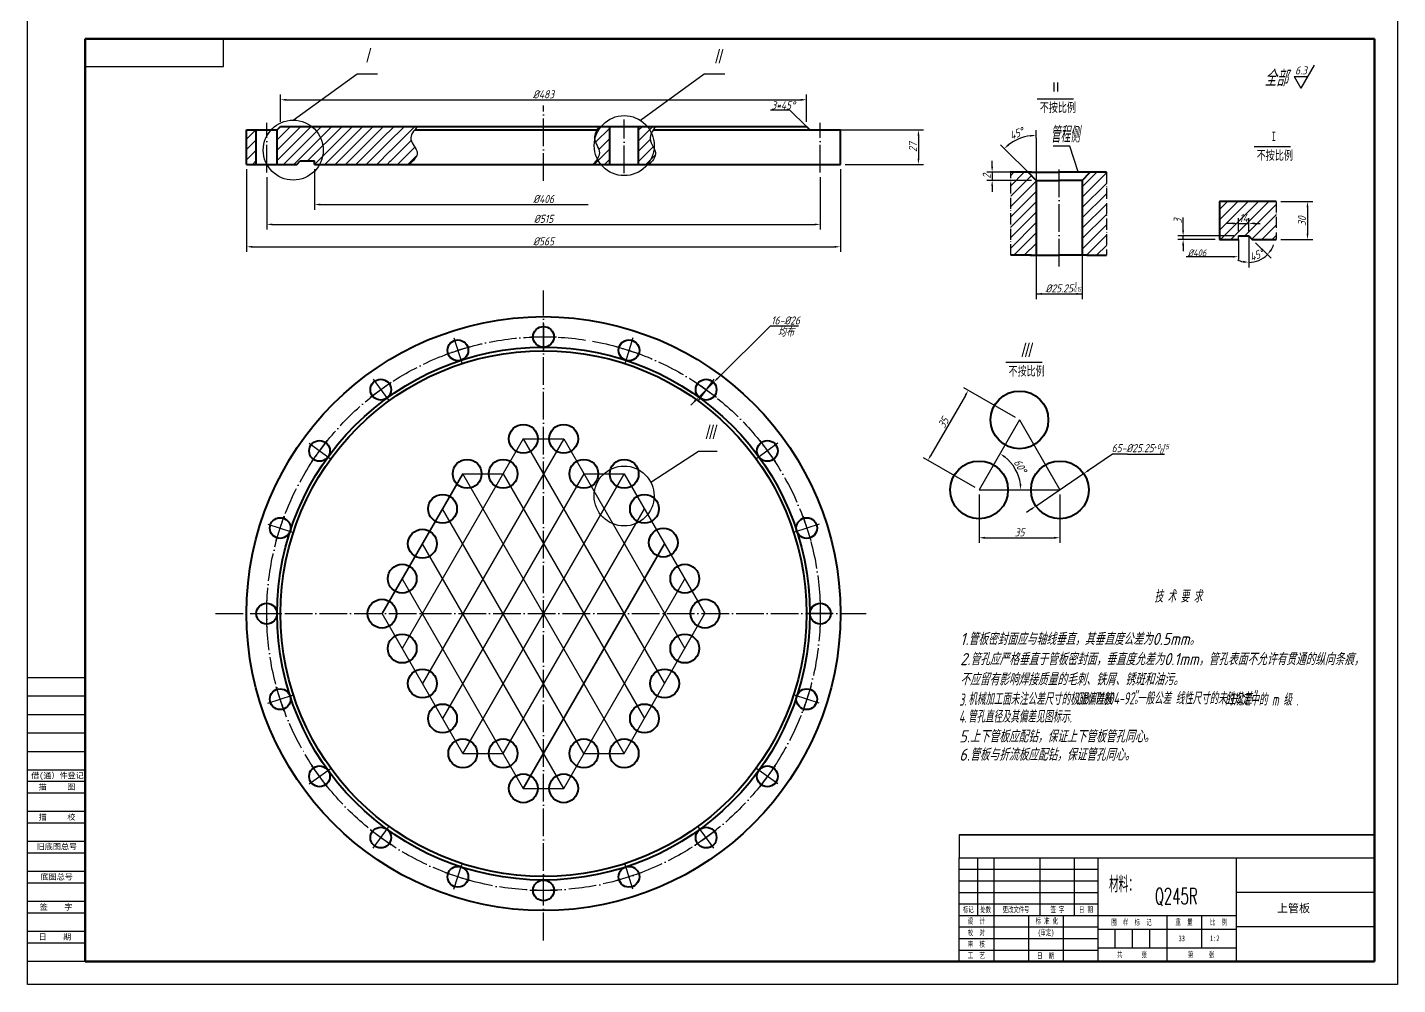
# Model space of a CAD drawing. Header units: millimetres. Extents: x 125 to 1313, y -743 to 937.
# Drawn here: x 125 to 1313, y -743 to 87 of the extents above; entities that cross this region are included whole.
import ezdxf
from ezdxf.enums import TextEntityAlignment as Align

# ---------------------------------------------------------------- set-up
doc = ezdxf.new("R2010")
doc.units = ezdxf.units.MM
for name, pattern in [('ACAD_ISO04W100', [30, 24, -3, 0, -3]), ('ACAD_ISO05W100', [33, 24, -3, 0, -3, 0, -3]), ('SDHS', [21, 15, -2, 0, -2, 0, -2])]:
    doc.linetypes.add(name, pattern=pattern)
for name, color, linetype in [('1', 1, 'Continuous'), ('2', 7, 'SDHS'), ('4', 1, 'Continuous'), ('双点划线', 5, 'ACAD_ISO05W100'), ('文字', 7, 'Continuous'), ('标注', 254, 'Continuous'), ('点划线', 1, 'ACAD_ISO04W100'), ('细实线', 253, 'Continuous')]:
    doc.layers.add(name, color=color, linetype=linetype)
doc.layers.add('粗实线', color=4, linetype='Continuous', lineweight=40)
doc.styles.add('GB', font='gbeitc.shx', dxfattribs={"bigfont": 'gbcbig.shx'})
doc.styles.add('HZ', font='txt', dxfattribs={"bigfont": 'hztxt'})
doc.styles.get("Standard").update_dxf_attribs({"font": 'SIMFANG.TTF'})
doc.styles.add('标准', font='SIMFANG.TTF', dxfattribs={"width": 0.667})
doc.dimstyles.new('GB$0', dxfattribs={"dimscale": 2, "dimtxt": 3.5, "dimasz": 2.5, "dimexe": 2.25, "dimexo": 2, "dimtad": 1, "dimdec": 0, "dimtxsty": 'GB', "dimcen": 2.5, "dimadec": 0, "dimazin": 0, "dimtfac": 1, "dimtdec": 0, "dimtmove": 0, "dimatfit": 3, "dimfxl": 0, "dimarcsym": 0})
doc.dimstyles.new('GB$2', dxfattribs={"dimscale": 2, "dimtxt": 3.5, "dimasz": 2.5, "dimexe": 2.25, "dimexo": 2, "dimtad": 1, "dimdec": 0, "dimtxsty": 'GB', "dimcen": 2.5, "dimadec": 0, "dimazin": 0, "dimtfac": 1, "dimtdec": 0, "dimtmove": 0, "dimatfit": 3, "dimfxl": 0, "dimarcsym": 0})
doc.dimstyles.new('GB$3', dxfattribs={"dimscale": 2, "dimtxt": 3.5, "dimasz": 2.5, "dimexe": 2.25, "dimexo": 2, "dimtad": 1, "dimtoh": 1, "dimdec": 0, "dimtxsty": 'GB', "dimcen": 2.5, "dimadec": 0, "dimazin": 0, "dimtfac": 1, "dimtdec": 0, "dimtmove": 0, "dimatfit": 3, "dimfxl": 0, "dimarcsym": 0})

# ---------------------------------------------------------------- blocks, each defined once
blk = doc.blocks.new('*D27')
at = {"layer": '标注', "color": 0, "lineweight": -2}
blk.add_arc((950.4, -314.4), 36.2, 7.928, 52.072, dxfattribs=at)
at = {"layer": '标注', "color": 0}
for points in [[(972.1, -286.5), (973.1, -285.1), (968.5, -283)], [(987, -309.3), (985.4, -309.4), (986.5, -314.4)]]:
    blk.add_solid(points, dxfattribs=at)
at = {"layer": '标注', "color": 0, "insert": (986, -293.8), "char_height": 7, "attachment_point": 5, "rotation": 300, "style": 'GB'}
blk.add_mtext('60°', dxfattribs=at)
blk = doc.blocks.new('*D28')
at = {"layer": '标注', "color": 0, "lineweight": -2}
for p, q in [((950.4, -318.4), (950.4, -360.4)), ((1020.4, -318.4), (1020.4, -360.4)), ((955.4, -355.9), (1015.4, -355.9))]:
    blk.add_line(p, q, dxfattribs=at)
at = {"layer": '标注', "color": 0}
for points in [[(955.4, -355.1), (955.4, -356.8), (950.4, -355.9)], [(1015.4, -355.1), (1015.4, -356.8), (1020.4, -355.9)]]:
    blk.add_solid(points, dxfattribs=at)
at = {"layer": '标注', "color": 0, "insert": (985.4, -351.2), "char_height": 7, "attachment_point": 5, "style": 'GB'}
blk.add_mtext('35', dxfattribs=at)
blk = doc.blocks.new('*D21')
at = {"layer": '标注', "color": 0, "lineweight": -2}
for p, q in [((938.5, -232.5), (908.5, -284.4)), ((981.9, -251.7), (937.1, -225.9)), ((946.9, -312.4), (902.1, -286.5))]:
    blk.add_line(p, q, dxfattribs=at)
at = {"layer": '标注', "color": 0}
for points in [[(937.8, -232), (939.2, -232.9), (941, -228.1)], [(907.8, -284), (909.2, -284.8), (906, -288.8)]]:
    blk.add_solid(points, dxfattribs=at)
at = {"layer": '标注', "color": 0, "insert": (919.4, -256.1), "char_height": 7, "attachment_point": 5, "rotation": 60, "style": 'GB'}
blk.add_mtext('35', dxfattribs=at)
blk = doc.blocks.new('*D29')
at = {"layer": '标注', "color": 0, "lineweight": -2}
for p, q in [((315.2, -36.2), (315.2, -108.1)), ((830.2, -36.2), (830.2, -108.1)), ((320.2, -103.6), (825.2, -103.6))]:
    blk.add_line(p, q, dxfattribs=at)
at = {"layer": '标注', "color": 0}
for points in [[(320.2, -102.8), (320.2, -104.4), (315.2, -103.6)], [(825.2, -102.8), (825.2, -104.4), (830.2, -103.6)]]:
    blk.add_solid(points, dxfattribs=at)
at = {"layer": '标注', "color": 0, "insert": (572.7, -98.9), "char_height": 7, "attachment_point": 5, "style": 'GB'}
blk.add_mtext('%%C565', dxfattribs=at)
blk = doc.blocks.new('*D30')
at = {"layer": '标注', "color": 0, "lineweight": -2}
for p, q in [((332.7, -43.2), (332.7, -88.7)), ((812.7, -43.2), (812.7, -88.7)), ((337.7, -84.2), (807.7, -84.2))]:
    blk.add_line(p, q, dxfattribs=at)
at = {"layer": '标注', "color": 0}
for points in [[(337.7, -83.4), (337.7, -85), (332.7, -84.2)], [(807.7, -83.4), (807.7, -85), (812.7, -84.2)]]:
    blk.add_solid(points, dxfattribs=at)
at = {"layer": '标注', "color": 0, "insert": (572.7, -79.4), "char_height": 7, "attachment_point": 5, "style": 'GB'}
blk.add_mtext('%%C515', dxfattribs=at)
blk = doc.blocks.new('*D32')
at = {"layer": '标注', "color": 0, "lineweight": -2}
for p, q in [((862.6, -2.2), (902.3, -2.2)), ((897.8, -7.2), (897.8, -27.2)), ((834.2, -32.2), (902.3, -32.2))]:
    blk.add_line(p, q, dxfattribs=at)
at = {"layer": '标注', "color": 0}
for points in [[(897, -7.2), (898.6, -7.2), (897.8, -2.2)], [(897, -27.2), (898.6, -27.2), (897.8, -32.2)]]:
    blk.add_solid(points, dxfattribs=at)
at = {"layer": '标注', "color": 0, "insert": (893, -17.2), "char_height": 7, "attachment_point": 5, "rotation": 90, "style": 'GB'}
blk.add_mtext('27', dxfattribs=at)
blk = doc.blocks.new('*D23')
at = {"layer": '标注', "color": 0, "lineweight": -2}
for p, q in [((1127.3, -89.2), (1127.3, -78.1)), ((1171.2, -94.2), (1122.8, -94.2)), ((1127.3, -97.3), (1127.3, -94.2)), ((1155, -97.3), (1122.8, -97.3)), ((1127.3, -102.3), (1127.3, -107.3))]:
    blk.add_line(p, q, dxfattribs=at)
at = {"layer": '标注', "color": 0}
for points in [[(1126.4, -89.2), (1128.1, -89.2), (1127.3, -94.2)], [(1126.4, -102.3), (1128.1, -102.3), (1127.3, -97.3)]]:
    blk.add_solid(points, dxfattribs=at)
at = {"layer": '标注', "color": 0, "insert": (1122.5, -81.2), "char_height": 7, "attachment_point": 5, "rotation": 90, "style": 'GB'}
blk.add_mtext('3', dxfattribs=at)
blk = doc.blocks.new('*D24')
at = {"layer": '标注', "color": 0, "lineweight": -2}
for p, q in [((1184.2, -105.6), (1184.2, -121.6)), ((1190, -100.1), (1203.5, -113.6))]:
    blk.add_line(p, q, dxfattribs=at)
for start, end in [(327.5549, 340.1097), (244.8903, 257.4451), (270, 315)]:
    blk.add_arc((1184.2, -94.2), 22.9, start, end, dxfattribs=at)
at = {"layer": '标注', "color": 0}
for points in [[(1204.1, -107), (1202.8, -106), (1200.3, -110.4)], [(1179.3, -115.7), (1179.1, -117.4), (1184.2, -117.1)]]:
    blk.add_solid(points, dxfattribs=at)
at = {"layer": '标注', "color": 0, "insert": (1191, -110.8), "char_height": 7, "attachment_point": 5, "rotation": 22.5, "style": 'GB'}
blk.add_mtext('45°', dxfattribs=at)
blk = doc.blocks.new('*D33')
at = {"layer": '标注', "color": 0, "lineweight": -2}
for p, q in [((1175.2, -90.2), (1175.2, -78.8)), ((1184.2, -90.2), (1184.2, -78.8)), ((1170.2, -83.3), (1165.2, -83.3)), ((1175.2, -83.3), (1184.2, -83.3)), ((1189.2, -83.3), (1194.2, -83.3))]:
    blk.add_line(p, q, dxfattribs=at)
at = {"layer": '标注', "color": 0}
for points in [[(1170.2, -82.5), (1170.2, -84.2), (1175.2, -83.3)], [(1189.2, -82.5), (1189.2, -84.2), (1184.2, -83.3)]]:
    blk.add_solid(points, dxfattribs=at)
at = {"layer": '标注', "color": 0, "insert": (1179.7, -78.6), "char_height": 7, "attachment_point": 5, "style": 'GB'}
blk.add_mtext('14', dxfattribs=at)
blk = doc.blocks.new('*D34')
at = {"layer": '标注', "color": 0, "lineweight": -2}
for p, q in [((1212, -64.3), (1239.6, -64.3)), ((1235.1, -69.3), (1235.1, -92.3)), ((1212, -97.3), (1239.6, -97.3))]:
    blk.add_line(p, q, dxfattribs=at)
at = {"layer": '标注', "color": 0}
for points in [[(1234.3, -69.3), (1235.9, -69.3), (1235.1, -64.3)], [(1234.3, -92.3), (1235.9, -92.3), (1235.1, -97.3)]]:
    blk.add_solid(points, dxfattribs=at)
at = {"layer": '标注', "color": 0, "insert": (1230.3, -81.4), "char_height": 7, "attachment_point": 5, "rotation": 90, "style": 'GB'}
blk.add_mtext('30', dxfattribs=at)
blk = doc.blocks.new('*D35')
at = {"layer": '标注', "color": 0, "lineweight": -2}
for p, q in [((769.3, -172.3), (723.7, -217.7)), ((793.7, -172.3), (769.3, -172.3)), ((707.4, -233.9), (720.1, -221.2)), ((703.8, -237.4), (700.3, -240.9))]:
    blk.add_line(p, q, dxfattribs=at)
at = {"layer": '标注', "color": 0}
for points in [[(723.1, -217.1), (724.3, -218.2), (720.1, -221.2)], [(703.2, -236.8), (704.4, -238), (707.4, -233.9)]]:
    blk.add_solid(points, dxfattribs=at)
at = {"layer": '标注', "color": 0, "insert": (782.5, -167.5), "char_height": 7, "attachment_point": 5, "style": 'GB'}
blk.add_mtext('16-%%C26', dxfattribs=at)
blk = doc.blocks.new('*D25')
at = {"layer": '标注', "color": 0, "lineweight": -2}
for p, q in [((999.8, -9.4), (999.8, -2.5)), ((973.9, -20.2), (969, -15.3))]:
    blk.add_line(p, q, dxfattribs=at)
blk.add_arc((999.8, -46), 39, 97.3467, 127.7586, dxfattribs=at)
at = {"layer": '标注', "color": 0}
for points in [[(994.8, -6.5), (994.9, -8.1), (999.8, -7)], [(976.5, -15.8), (975.4, -14.5), (972.2, -18.4)]]:
    blk.add_solid(points, dxfattribs=at)
at = {"layer": '标注', "color": 0, "insert": (982.9, -5.4), "char_height": 7, "attachment_point": 5, "rotation": 22.5527, "style": 'GB'}
blk.add_mtext('45°', dxfattribs=at)
blk = doc.blocks.new('*D36')
at = {"layer": '标注', "color": 0, "lineweight": -2}
for p, q in [((961.7, -34), (961.7, -29)), ((988.8, -39), (957.2, -39)), ((995.8, -46), (957.2, -46)), ((961.7, -39), (961.7, -46)), ((961.7, -51), (961.7, -56))]:
    blk.add_line(p, q, dxfattribs=at)
at = {"layer": '标注', "color": 0}
for points in [[(960.9, -34), (962.5, -34), (961.7, -39)], [(960.9, -51), (962.5, -51), (961.7, -46)]]:
    blk.add_solid(points, dxfattribs=at)
at = {"layer": '标注', "color": 0, "insert": (957, -42.5), "char_height": 7, "attachment_point": 5, "rotation": 90, "style": 'GB'}
blk.add_mtext('2', dxfattribs=at)
blk = doc.blocks.new('*D26')
at = {"layer": '标注', "color": 0, "lineweight": -2}
for p, q in [((999.8, -111), (999.8, -149)), ((1039.8, -111), (1039.8, -149)), ((1004.8, -144.5), (1034.8, -144.5))]:
    blk.add_line(p, q, dxfattribs=at)
at = {"layer": '标注', "color": 0}
for points in [[(1004.8, -143.6), (1004.8, -145.3), (999.8, -144.5)], [(1034.8, -143.6), (1034.8, -145.3), (1039.8, -144.5)]]:
    blk.add_solid(points, dxfattribs=at)
at = {"layer": '标注', "color": 0, "insert": (1019.8, -139.7), "char_height": 7, "attachment_point": 5, "style": 'GB'}
blk.add_mtext('%%C25.25', dxfattribs=at)
blk = doc.blocks.new('*D40')
at = {"layer": '标注', "color": 0, "lineweight": -2}
for p, q in [((344.7, 4.8), (344.7, 28.4)), ((349.7, 23.9), (795.7, 23.9)), ((800.7, 4.8), (800.7, 28.4))]:
    blk.add_line(p, q, dxfattribs=at)
at = {"layer": '标注', "color": 0}
for points in [[(349.7, 24.7), (349.7, 23), (344.7, 23.9)], [(795.7, 24.7), (795.7, 23), (800.7, 23.9)]]:
    blk.add_solid(points, dxfattribs=at)
at = {"layer": '标注', "color": 0, "insert": (572.7, 28.6), "char_height": 7, "attachment_point": 5, "style": 'GB'}
blk.add_mtext('%%C483', dxfattribs=at)

msp = doc.modelspace()

# ---------------------------------------------------------------- hatches: boundary and pattern name
at = {"layer": '细实线'}
h = msp.add_hatch(dxfattribs=at)
h.set_pattern_fill('ANSI31', color=256, scale=2, style=0)
h.set_pattern_definition([(45, (-491.772, 80.7043), (-4.490128, 4.490128), [])])
h.paths.add_polyline_path([(323.7, -2.2), (315.2, -2.2), (315.2, -32.2), (323.7, -32.2)])
edge = h.paths.add_edge_path()
edge.add_line((427.7, -12.2), (432.7, -9.4))
edge.add_line((432.7, -9.4), (437.7, -12.2))
edge.add_line((437.7, -12.2), (437.7, -17.2))
edge.add_line((437.7, -17.2), (439.7, -17.2))
edge.add_line((439.7, -17.2), (439.7, -32.2))
edge.add_line((439.7, -32.2), (456.4, -32.2))
edge.add_spline(control_points=[(456.4, -32.2), (460, -28.9), (467.2, -22), (455, -11.5), (458.8, -5), (461.1, -2.2)], knot_values=[3.404135, 3.404135, 3.404135, 3.404135, 15.797955, 28.279229, 37.73536, 37.73536, 37.73536, 37.73536], degree=3, periodic=0)
edge.add_line((461.1, -2.2), (341.7, -2.2))
edge.add_line((341.7, -2.2), (341.7, -32.2))
edge.add_line((341.7, -32.2), (358.7, -32.2))
edge.add_line((358.7, -32.2), (361.7, -29.2))
edge.add_line((361.7, -29.2), (374.2, -29.2))
edge.add_line((374.2, -29.2), (374.2, -32.2))
edge.add_line((374.2, -32.2), (425.7, -32.2))
edge.add_line((425.7, -32.2), (425.7, -17.2))
edge.add_line((425.7, -17.2), (427.7, -17.2))
edge.add_line((427.7, -17.2), (427.7, -12.2))
edge = h.paths.add_edge_path()
edge.add_line((463.6, 0.8), (344.7, 0.8))
edge.add_line((344.7, 0.8), (341.7, -2.2))
edge.add_line((341.7, -2.2), (461.1, -2.2))
edge.add_spline(control_points=[(461.1, -2.2), (461.9, -1.2), (462.7, -0.2), (463.6, 0.8)], knot_values=[0, 0, 0, 0, 3.404135, 3.404135, 3.404135, 3.404135], degree=3, periodic=0)
edge = h.paths.add_edge_path()
edge.add_line((630.2, 0.8), (620.8, 0.8))
edge.add_spline(control_points=[(620.8, 0.8), (620.2, -0.2), (619.6, -1.2), (619, -2.2)], knot_values=[0, 0, 0, 0, 3.236907, 3.236907, 3.236907, 3.236907], degree=3, periodic=0)
edge.add_spline(control_points=[(619, -2.2), (617.7, -4.7), (615, -11.2), (624.5, -21.9), (618.4, -29), (615.6, -32.2)], knot_values=[3.236907, 3.236907, 3.236907, 3.236907, 11.019353, 24.371297, 35.888554, 35.888554, 35.888554, 35.888554], degree=3, periodic=0)
edge.add_line((615.6, -32.2), (630.2, -32.2))
edge.add_line((630.2, -32.2), (630.2, 0.8))
edge = h.paths.add_edge_path()
edge.add_spline(control_points=[(664.2, -32.2), (666.9, -29.3), (673.2, -22.6), (662.9, -11.7), (666.1, -4.9), (667.8, -2.2)], knot_values=[3.293031, 3.293031, 3.293031, 3.293031, 13.833675, 27.720289, 36.298924, 36.298924, 36.298924, 36.298924], degree=3, periodic=0)
edge.add_spline(control_points=[(667.8, -2.2), (668.4, -1.2), (669.1, -0.2), (669.8, 0.8)], knot_values=[0, 0, 0, 0, 3.293031, 3.293031, 3.293031, 3.293031], degree=3, periodic=0)
edge.add_line((669.8, 0.8), (655.2, 0.8))
edge.add_line((655.2, 0.8), (655.2, -32.2))
edge.add_line((655.2, -32.2), (664.2, -32.2))
h = msp.add_hatch(dxfattribs=at)
h.set_pattern_fill('ANSI31', color=256, scale=2, style=0)
h.set_pattern_definition([(45, (0, -840), (-4.490128, 4.490128), [])])
h.paths.add_polyline_path([(1060.8, -39), (1046.8, -39), (1039.8, -46), (1039.8, -98.6), (1052.2, -111), (1060.8, -111)])
h.paths.add_polyline_path([(999.8, -46), (992.8, -39), (977.8, -39), (977.8, -110.9), (977.9, -111), (995.8, -111), (996.3, -110.5), (999.8, -107)])
h.paths.add_polyline_path([(1039.8, -98.6), (1039.8, -107), (1043.8, -111), (1052.2, -111)], flags=17)
h = msp.add_hatch(dxfattribs=at)
h.set_pattern_fill('ANSI31', color=256, scale=2, style=0)
h.set_pattern_definition([(45, (-483.0704, 65.057), (-4.490128, 4.490128), [])])
h.paths.add_polyline_path([(1175.4, -73.3), (1183.9, -73.3), (1183.9, -83.8), (1175.4, -83.8)], flags=24)
h.paths.add_polyline_path([(1208, -97.3), (1208, -64.3), (1158.7, -64.3), (1158.7, -97.2), (1175.2, -97.2), (1175.2, -94.2), (1184.2, -94.2), (1187.2, -97.2)])

# ---------------------------------------------------------------- linework, layer by layer
at = {"lineweight": -3}
for p, q in [((125.2, -743.4), (125.2, 96.6)), ((1313.2, 96.6), (1313.2, -743.4)), ((295.2, 52.6), (295.2, 76.6)), ((175.2, 52.6), (295.2, 52.6)), ((175.2, -477.4), (125.2, -477.4)), ((175.2, -493.4), (125.2, -493.4)), ((175.2, -509.4), (125.2, -509.4)), ((175.2, -525.4), (125.2, -525.4)), ((175.2, -541.4), (125.2, -541.4)), ((175.2, -557.4), (125.2, -557.4)), ((1293.2, -571.4), (1293.2, -557.4)), ((175.2, -567.4), (125.2, -567.4)), ((175.2, -577.4), (125.2, -577.4)), ((1293.2, -585.4), (1293.2, -571.4)), ((175.2, -593.4), (125.2, -593.4)), ((1293.2, -585.4), (1293.2, -613.4)), ((1293.2, -613.4), (1293.2, -585.4)), ((1293.2, -585.4), (1293.2, -613.4)), ((175.2, -603.4), (125.2, -603.4)), ((933.2, -613.4), (949.2, -613.4)), ((1293.2, -613.4), (933.2, -613.4)), ((933.2, -613.4), (933.2, -633.4)), ((949.2, -613.4), (1029.2, -613.4)), ((1029.2, -613.4), (1117.2, -613.4)), ((1117.2, -613.4), (1133.2, -613.4)), ((1133.2, -613.4), (1209.2, -613.4)), ((1209.2, -613.4), (1253.2, -613.4)), ((1253.2, -613.4), (1293.2, -613.4)), ((1293.2, -633.4), (1293.2, -613.4)), ((175.2, -619.4), (125.2, -619.4)), ((175.2, -629.4), (125.2, -629.4)), ((933.2, -723.4), (933.2, -633.4)), ((933.2, -633.4), (1293.2, -633.4)), ((933.2, -633.4), (1293.2, -633.4)), ((949.2, -683.4), (949.2, -633.4)), ((963.2, -633.4), (963.2, -723.4)), ((1003.2, -683.4), (1003.2, -633.4)), ((1033.2, -683.4), (1033.2, -633.4)), ((1053.2, -633.4), (1053.2, -723.4)), ((1173.2, -633.4), (1173.2, -723.4)), ((1293.2, -633.4), (1293.2, -723.4)), ((175.2, -645.4), (125.2, -645.4)), ((175.2, -645.4), (125.2, -645.4)), ((933.2, -643.4), (1053.2, -643.4)), ((933.2, -653.4), (1053.2, -653.4)), ((175.2, -655.4), (125.2, -655.4)), ((933.2, -663.4), (1053.2, -663.4)), ((1293.2, -663.4), (1173.2, -663.4)), ((175.2, -671.4), (125.2, -671.4)), ((933.2, -673.4), (1053.2, -673.4)), ((175.2, -681.4), (125.2, -681.4)), ((933.2, -683.4), (1173.2, -683.4)), ((993.2, -683.4), (993.2, -723.4)), ((1023.2, -683.4), (1023.2, -723.4)), ((1113.2, -683.4), (1113.2, -723.4)), ((1143.2, -683.4), (1143.2, -711.4)), ((175.2, -697.4), (125.2, -697.4)), ((933.2, -693.4), (1053.2, -693.4)), ((1053.2, -695.4), (1173.2, -695.4)), ((1068.2, -695.4), (1068.2, -711.4)), ((1083.2, -695.4), (1083.2, -711.4)), ((1098.2, -695.4), (1098.2, -711.4)), ((1293.2, -693.4), (1173.2, -693.4)), ((175.2, -707.4), (125.2, -707.4)), ((933.2, -703.4), (1053.2, -703.4)), ((1053.2, -711.4), (1173.2, -711.4)), ((175.2, -723.4), (125.2, -723.4)), ((933.2, -713.4), (993.2, -713.4)), ((1293.2, -723.4), (933.2, -723.4)), ((993.2, -713.4), (1053.2, -713.4)), ((1313.2, -743.4), (125.2, -743.4))]:
    msp.add_line(p, q, dxfattribs=at)
at = {"lineweight": 50}
for p, q in [((175.2, -723.4), (175.2, 76.6)), ((175.2, 76.6), (1293.2, 76.6)), ((1293.2, 76.6), (1293.2, -723.4)), ((1293.2, -723.4), (175.2, -723.4))]:
    msp.add_line(p, q, dxfattribs=at)
for p, q in [((999.7, -74.4), (999.8, -74.5)), ((977.8, -110.9), (977.9, -111))]:
    msp.add_line(p, q)
at = {"layer": '1'}
msp.add_line((1175.2, -97.2), (1175.2, -94.2), dxfattribs=at)
at = {"layer": '2'}
msp.add_line((1060.8, -111), (1060.8, -111), dxfattribs=at)
at = {"layer": '4', "lineweight": 35}
msp.add_line((999.8, -46), (992.8, -39), dxfattribs=at)
at = {"layer": '双点划线', "ltscale": 0.4}
for p, q in [((977.8, -111), (977.8, -38)), ((1060.8, -39), (1060.8, -111)), ((1208, -64.3), (1208, -97.3))]:
    msp.add_line(p, q, dxfattribs=at)
at = {"layer": '双点划线'}
msp.add_line((992.8, -39), (999.8, -46), dxfattribs=at)
at = {"layer": '文字'}
for p, q in [((1000.7, 24.7), (1032.1, 24.7)), ((1188.8, -16.7), (1220.3, -16.7)), ((973.7, -203.8), (1005.1, -203.8))]:
    msp.add_line(p, q, dxfattribs=at)
at = {"layer": '标注'}
for p, q in [((1240.8, 54), (1229.3, 34)), ((355.7, 6.3), (411, 46.3)), ((411, 46.3), (428.7, 46.3)), ((656.9, 6.3), (712.1, 46.3)), ((712.1, 46.3), (729.8, 46.3)), ((1223.5, 44), (1229.3, 34)), ((1223.5, 44), (1235.1, 44)), ((786.2, 14.9), (769.6, 14.9)), ((800.7, 0.8), (786.2, 14.9)), ((804.7, -2.2), (902.3, -2.2)), ((897.8, -7.2), (897.8, -12.2)), ((999.8, -9.4), (999.8, -46)), ((973.9, -20.2), (992.8, -39)), ((1029.1, -16.3), (1014.7, -16.3)), ((1036.2, -38.5), (1029.1, -16.3)), ((374.2, -36.2), (374.2, -71.5)), ((379.2, -67), (611.4, -67)), ((1184.2, -94.2), (1184.2, -105.6)), ((1175.2, -97.3), (1175.2, -114.5)), ((1184.2, -100.1), (1184.2, -101.6)), ((1170.7, -112.2), (1129.9, -112.2)), ((999.8, -144.5), (1039.8, -144.5)), ((665.7, -307.8), (707.1, -280.7)), ((707.1, -280.7), (723.3, -280.7)), ((1065.9, -283.4), (1045.2, -297.5)), ((1079.1, -283.4), (1065.9, -283.4)), ((1079.1, -283.4), (1100.2, -283.4)), ((1100.2, -283.4), (1111.2, -283.4)), ((999.7, -328.4), (1041, -300.3)), ((995.6, -331.2), (991.4, -334))]:
    msp.add_line(p, q, dxfattribs=at)
for points in [[(897, -7.2), (898.6, -7.2), (897.8, -2.2)], [(379.2, -66.1), (379.2, -67.8), (374.2, -67)], [(1170.7, -111.5), (1170.7, -113), (1175.2, -112.2)], [(1044.7, -296.8), (1045.6, -298.2), (1041, -300.3)], [(995.1, -330.5), (996, -331.9), (999.7, -328.4)]]:
    msp.add_solid(points, dxfattribs=at)
at = {"layer": '点划线'}
for p, q in [((572.7, -46.4), (572.7, 19)), ((332.7, -39.2), (332.7, 3.8)), ((642.7, -39.9), (642.7, 6.8)), ((812.7, -39.2), (812.7, 3.8)), ((1019.8, -120.7), (1019.8, -31.6)), ((572.7, -705), (572.7, -141.6)), ((572.7, -170.4), (572.7, -192.9)), ((487.8, -196.9), (509.2, -190)), ((495, -182.7), (502, -204.1)), ((561.4, -181.7), (583.9, -181.7)), ((636.1, -190), (657.5, -196.9)), ((650.3, -182.7), (643.4, -204.1)), ((422.5, -234.1), (440.7, -220.9)), ((425, -218.4), (438.2, -236.6)), ((704.6, -220.9), (722.8, -234.1)), ((720.4, -218.4), (707.1, -236.6)), ((371.9, -289.7), (385.1, -271.5)), ((760.2, -271.5), (773.5, -289.7)), ((369.4, -274), (387.6, -287.2)), ((775.9, -274), (757.7, -287.2)), ((333.7, -344.1), (355.1, -351)), ((340.9, -358.2), (347.9, -336.8)), ((811.6, -344.1), (790.2, -351)), ((797.5, -336.8), (804.4, -358.2)), ((332.7, -432.9), (332.7, -410.4)), ((812.7, -410.4), (812.7, -432.9)), ((288.2, -421.7), (852.5, -421.7)), ((321.4, -421.7), (343.9, -421.7)), ((823.9, -421.7), (801.4, -421.7)), ((347.9, -506.6), (340.9, -485.2)), ((804.4, -485.2), (797.5, -506.6)), ((333.7, -499.3), (355.1, -492.4)), ((811.6, -499.3), (790.2, -492.4)), ((369.4, -569.4), (387.6, -556.2)), ((385.1, -571.9), (371.9, -553.7)), ((775.9, -569.4), (757.7, -556.2)), ((773.5, -553.7), (760.2, -571.9)), ((440.7, -622.5), (422.5, -609.2)), ((425, -625), (438.2, -606.8)), ((722.8, -609.2), (704.6, -622.5)), ((720.4, -625), (707.1, -606.8)), ((495, -660.6), (502, -639.2)), ((650.3, -660.6), (643.4, -639.2)), ((509.2, -653.4), (487.8, -646.5)), ((572.7, -672.9), (572.7, -650.4)), ((657.5, -646.5), (636.1, -653.4)), ((583.9, -661.7), (561.4, -661.7))]:
    msp.add_line(p, q, dxfattribs=at)
msp.add_circle((572.7, -421.7), 240, dxfattribs=at)
at = {"layer": '粗实线'}
for p, q in [((341.7, -2.2), (344.7, 0.8)), ((344.7, 0.8), (800.7, 0.8)), ((630.2, -32.2), (630.2, 0.8)), ((655.2, -32.2), (655.2, 0.8)), ((803.7, -2.2), (800.7, 0.8)), ((315.2, -32.2), (315.2, -2.2)), ((315.2, -2.2), (341.7, -2.2)), ((323.7, -32.2), (323.7, -2.2)), ((341.7, -32.2), (341.7, -2.2)), ((461.1, -2.2), (619, -2.2)), ((667.8, -2.2), (804.7, -2.2)), ((803.7, -2.2), (830.2, -2.2)), ((830.2, -32.2), (830.2, -2.2)), ((315.2, -32.2), (358.7, -32.2)), ((358.7, -32.2), (361.7, -29.2)), ((361.7, -29.2), (374.2, -29.2)), ((374.2, -32.2), (374.2, -29.2)), ((374.2, -32.2), (771.2, -32.2)), ((771.2, -32.2), (830.2, -32.2)), ((995.8, -39), (977.8, -39)), ((999.8, -46), (992.8, -39)), ((995.8, -39), (1019.8, -39)), ((999.8, -46), (1019.8, -46)), ((999.8, -46), (999.8, -111)), ((1046.8, -39), (1019.8, -39)), ((1039.8, -46), (1019.8, -46)), ((1039.8, -46), (1046.8, -39)), ((1039.8, -46), (1039.8, -111)), ((1060.8, -39), (1046.8, -39)), ((1208, -64.3), (1158.7, -64.3)), ((1158.7, -64.3), (1158.7, -97.3)), ((1175.2, -94.2), (1184.2, -94.2)), ((1184.2, -94.2), (1187.2, -97.2)), ((1158.7, -97.2), (1175.2, -97.2)), ((1187.2, -97.2), (1208, -97.3)), ((995.8, -111), (977.8, -111)), ((994.8, -111), (1019.8, -111)), ((1044.8, -111), (1019.8, -111)), ((1043.8, -111), (1060.8, -111))]:
    msp.add_line(p, q, dxfattribs=at)
for centre, radius in [((572.7, -421.7), 257.5), ((572.7, -181.7), 9), ((498.5, -193.4), 9), ((646.8, -193.4), 9), ((572.7, -421.7), 231), ((572.7, -421.7), 228), ((431.6, -227.5), 9), ((713.7, -227.5), 9), ((985.4, -253.7), 25), ((555.2, -270.1), 12.5), ((590.2, -270.1), 12.5), ((378.5, -280.6), 9), ((766.8, -280.6), 9), ((506.5, -300.5), 12.5), ((537.7, -300.5), 12.5), ((607.7, -300.5), 12.5), ((642.7, -300.5), 12.5), ((950.4, -314.4), 25), ((1020.4, -314.4), 25), ((485.2, -330.8), 12.5), ((660.2, -330.8), 12.5), ((344.4, -347.5), 9), ((800.9, -347.5), 9), ((467.7, -361.1), 12.5), ((676.6, -360.1), 12.5), ((450.2, -391.4), 12.5), ((695.2, -391.4), 12.5), ((332.7, -421.7), 9), ((432.7, -421.7), 12.5), ((712.7, -421.7), 12.5), ((812.7, -421.7), 9), ((450.2, -452), 12.5), ((695.2, -452), 12.5), ((467.7, -482.3), 12.5), ((677.7, -482.3), 12.5), ((344.4, -495.9), 9), ((800.9, -495.9), 9), ((485.2, -512.6), 12.5), ((660.2, -512.6), 12.5), ((502.7, -542.9), 12.5), ((537.7, -542.9), 12.5), ((607.7, -542.9), 12.5), ((642.7, -542.9), 12.5), ((378.5, -562.8), 9), ((766.8, -562.8), 9), ((555.2, -573.2), 12.5), ((590.2, -573.2), 12.5), ((431.6, -615.9), 9), ((713.7, -615.9), 9), ((498.5, -649.9), 9), ((646.8, -649.9), 9), ((572.7, -661.7), 9)]:
    msp.add_circle(centre, radius, dxfattribs=at)
at = {"layer": '细实线'}
for p, q in [((432.8, -9.5), (427.6, -14.5)), ((437.6, -13.6), (425.7, -25.6)), ((439.7, -20.5), (428.3, -32.2)), ((439.8, -29.5), (437.2, -32.2)), ((985.4, -253.7), (950.4, -314.4)), ((985.4, -253.7), (1020.4, -314.4)), ((555.2, -270.1), (450.2, -452)), ((590.2, -270.1), (467.7, -482.3)), ((555.2, -270.1), (677.7, -482.3)), ((555.2, -270.1), (590.2, -270.1)), ((590.2, -270.1), (695.2, -452)), ((432.7, -421.7), (502.7, -300.5)), ((502.7, -300.5), (432.7, -421.7)), ((607.7, -300.5), (485.2, -512.6)), ((502.7, -542.9), (642.7, -300.5)), ((642.7, -300.5), (502.7, -542.9)), ((642.7, -542.9), (502.7, -300.5)), ((502.7, -542.9), (642.7, -300.5)), ((642.7, -300.5), (502.7, -542.9)), ((502.7, -300.5), (537.7, -300.5)), ((537.7, -300.5), (660.2, -512.6)), ((607.7, -300.5), (642.7, -300.5)), ((642.7, -300.5), (712.7, -421.7)), ((950.4, -314.4), (1020.4, -314.4)), ((607.7, -542.9), (485.2, -330.8)), ((537.7, -542.9), (660.2, -330.8)), ((590.2, -573.2), (467.7, -361.1)), ((555.2, -573.2), (677.7, -361.1)), ((677.7, -361.1), (555.2, -573.2)), ((450.2, -391.4), (555.2, -573.2)), ((590.2, -573.2), (695.2, -391.4)), ((502.7, -542.9), (432.7, -421.7)), ((642.7, -542.9), (712.7, -421.7)), ((502.7, -542.9), (537.7, -542.9)), ((607.7, -542.9), (642.7, -542.9)), ((555.2, -573.2), (590.2, -573.2))]:
    msp.add_line(p, q, dxfattribs=at)
for centre in [(355.7, -19.8), (642.7, -15.9), (642.6, -319.7)]:
    msp.add_circle(centre, 26, dxfattribs=at)
for points in [[(463.6, 0.8), (457.7, -10.7), (463.2, -21.9), (456.4, -32.2)], [(620.8, 0.8), (616.9, -9.5), (621.2, -22.2), (615.6, -32.2)], [(669.8, 0.8), (665.2, -10.2), (669.8, -23.3), (664.2, -32.2)]]:
    msp.add_spline(points, degree=3, dxfattribs=at)

# ---------------------------------------------------------------- texts
at = {"style": 'HZ', "width": 0.6}
for s, p in [('材料：', (1063, -663.5)), ('Q245R', (1102.7, -673.7))]:
    msp.add_text(s, height=14, dxfattribs=at).set_placement(p)
at = {"lineweight": -3, "style": '标准', "width": 0.667}
for s, p in [('标记', (936.4, -680.8)), ('处数', (951.4, -680.8)), ('更改文件', (970.8, -680.8)), ('号', (989.3, -680.8)), ('签 字', (1012.3, -680.8)), ('日 期', (1037, -680.8)), ('设  计', (940.6, -690.7)), ('标 准 化', (999.4, -690.6)), ('图  样  标  记', (1065, -691.8)), ('重  量', (1120.6, -691.6)), ('比  例', (1150.6, -691.7)), ('校  对', (940.6, -700.8)), ('(', (1001.3, -700.8)), ('审定', (1003.6, -700.8)), (')', (1012.8, -700.8)), ('33', (1123.4, -705.8)), ('1:2', (1150.6, -705.7)), ('审  核', (940.6, -710.8)), ('工  艺', (940.6, -720.6)), ('日  期', (1000.6, -720.8)), ('共      张', (1070.1, -719.8)), ('第     张', (1131.4, -719.8))]:
    msp.add_text(s, height=5, dxfattribs=at).set_placement(p)
at = {"lineweight": -3, "char_height": 5, "width": 1244.16, "attachment_point": 5}
for s, insert in [('\\f仿宋_GB2312|b0|i0|c134|p49;借(通）件登记', (151.3, -562.8)), ('\\f仿宋_GB2312|b0|i0|c134|p49;描     图', (150.8, -572.1)), ('\\f仿宋_GB2312|b0|i0|c134|p49;描     校', (150.9, -598.4)), ('\\f仿宋_GB2312|b0|i0|c134|p49;旧底图总号', (150.8, -624)), ('\\f仿宋_GB2312|b0|i0|c134|p49;底图总号', (150.6, -650.2)), ('签    字', (150, -676.4)), ('日    期', (149.1, -702.2))]:
    msp.add_mtext(s, dxfattribs=dict(at, insert=insert))
at = {"insert": (1208.7, -673.7), "char_height": 7, "attachment_point": 1, "style": 'HZ'}
msp.add_mtext('{\\fFangSong_GB2312|b0|i0|c134|p34;上管板}', dxfattribs=at)
at = {"layer": '文字'}
for s, width, p in [('不按比例', 0.7, (1003, 13.3)), ('I', 0.6, (1204, -11.9)), ('不按比例', 0.7, (1191.1, -28.2)), ('不按比例', 0.7, (975.9, -215.3))]:
    msp.add_text(s, height=8, dxfattribs=dict(at, width=width)).set_placement(p)
at = {"layer": '文字', "style": 'GB', "width": 0.7}
for s, p in [('            技 术 要 求', (1054.6, -412)), ('3.', (933.2, -501.5)), ('机械加工面未注公差尺寸的极限偏差按', (941, -500.9)), ('GB/T1804-92。', (1034.7, -500.4)), ('"一般公差 线性尺寸的未注公差"', (1083.8, -500.4)), ('的规定中的 m 级 .', (1163.5, -501.5)), ('4.', (932.9, -516.3)), ('管孔直径及其偏差见图标示.', (940.7, -516.2))]:
    msp.add_text(s, height=10.5, dxfattribs=at).set_placement(p)
at = {"layer": '文字', "insert": (1011.4, 38.9), "char_height": 8, "width": 45.126, "attachment_point": 1}
msp.add_mtext('Ⅱ', dxfattribs=at)
at = {"layer": '文字', "char_height": 10.5, "attachment_point": 1, "style": 'GB'}
for s, insert, width in [('1.管板密封面应与轴线垂直，其垂直度公差为0.5mm。\\P2.管孔应严格垂直于管板密封面，垂直度允差为0.1mm，管孔表面不允许有贯通的纵向条痕，\\P不应留有影响焊接质量的毛刺、铁屑、锈斑和油污。', (934, -438.4), 375.017), ('5.上下管板应配钻，保证上下管板管孔同心。', (933.2, -522.9), 200.722), ('6.管板与折流板应配钻，保证管孔同心。', (933.2, -538.7), 200.722)]:
    msp.add_mtext(s, dxfattribs=dict(at, insert=insert, width=width))
at = {"layer": '标注', "style": 'GB', "width": 0.6}
for s, height, p in [('管程侧', 14, (1012.5, -13.2)), ('+0.15', 4.5, (1030.5, -142.9)), ('0', 4.5, (1032.9, -138.6))]:
    msp.add_text(s, height=height, dxfattribs=at).set_placement(p)
at = {"layer": '标注', "style": 'GB'}
msp.add_text('%%C406', height=6, dxfattribs=at).set_placement((1139.3, -108.9), align=Align.MIDDLE_CENTER)
at = {"layer": '标注', "attachment_point": 1, "style": 'GB'}
for s, insert, char_height, width in [('Ⅰ', (414.2, 69), 14, 45.126), ('Ⅱ', (718.1, 68.2), 14, 45.126), ('全部', (1197.7, 49.5), 14, 28.844), ('6.3', (1224.3, 52.8), 7, 14.422), ('Ⅲ', (985.2, -186.4), 14, 45.126), ('Ⅲ', (711.4, -257.5), 14, 45.126), ('+0.15', (1101.3, -274.6), 4.5, 11.178), ('  0', (1100.6, -278.7), 4.5, 11.178)]:
    msp.add_mtext(s, dxfattribs=dict(at, insert=insert, char_height=char_height, width=width))
at = {"layer": '标注', "char_height": 7, "attachment_point": 5, "style": 'GB'}
for s, insert in [('3*45%%d', (780.5, 19.1)), ('%%C406', (572.7, -62.2)), ('均布', (782.8, -177.9)), ('65-%%c25.25', (1083.5, -278.2))]:
    msp.add_mtext(s, dxfattribs=dict(at, insert=insert))

# ---------------------------------------------------------------- dimensions: what is measured, and where the dimension line sits
at = {"layer": '标注'}
for base, p1, p2, text, picture, middle in [((800.7, 23.9), (344.7, 0.8), (800.7, 0.8), '%%C483', '*D40', (572.7, 28.6)), ((1184.2, -83.3), (1175.2, -94.2), (1184.2, -94.2), '14', '*D33', (1179.7, -78.6)), ((1039.8, -144.5), (999.8, -107), (1039.8, -107), '%%C25.25', '*D26', (1019.8, -139.7))]:
    dim = msp.add_linear_dim(base=base, p1=p1, p2=p2, text=text, dimstyle='GB$0', dxfattribs=at)
    dim.commit()
    dim.dimension.update_dxf_attribs({"geometry": picture, "text_midpoint": middle})
dim = msp.add_angular_dim_2l(base=(989.7, -8.3), line1=((999.8, -13.4), (999.8, -46)), line2=((976.7, -23), (992.8, -39)), dimstyle='GB$2', dxfattribs=at)
dim.commit()
dim.dimension.update_dxf_attribs({"geometry": '*D25', "text_midpoint": (982.9, -5.4)})
for base, p1, p2, text, picture, middle in [((897.8, -32.2), (858.6, -2.2), (830.2, -32.2), '27', '*D32', (893, -17.2)), ((961.7, -46), (992.8, -39), (999.8, -46), '2', '*D36', (957, -42.5)), ((1127.3, -94.2), (1159, -97.3), (1175.2, -94.2), '3', '*D23', (1122.5, -81.2))]:
    dim = msp.add_linear_dim(base=base, p1=p1, p2=p2, angle=90, text=text, dimstyle='GB$0', dxfattribs=at)
    dim.commit()
    dim.dimension.update_dxf_attribs({"geometry": picture, "text_midpoint": middle})
for base, p1, p2, text, picture, middle in [((830.2, -103.6), (315.2, -32.2), (830.2, -32.2), '%%C565', '*D29', (572.7, -103.6)), ((812.7, -84.2), (332.7, -39.2), (812.7, -39.2), '%%C515', '*D30', (572.7, -84.2))]:
    dim = msp.add_linear_dim(base=base, p1=p1, p2=p2, text=text, dimstyle='GB$0', dxfattribs=at)
    dim.commit()
    dim.dimension.update_dxf_attribs({"geometry": picture, "text_midpoint": middle, "dimtype": 160})
dim = msp.add_linear_dim(base=(1235.1, -97.3), p1=(1208, -64.3), p2=(1208, -97.3), angle=90, text='30', dimstyle='GB$0', dxfattribs=at)
dim.commit()
dim.dimension.update_dxf_attribs({"geometry": '*D34', "text_midpoint": (1235.1, -81.4), "dimtype": 160})
for base, line1, line2, picture, middle in [((1190.1, -116.3), ((1184.2, -94.2), (1187.2, -97.2)), ((1184.2, -94.2), (1184.2, -101.6)), '*D24', (1191, -110.8)), ((984.4, -302), ((950.4, -314.4), (1020.4, -314.4)), ((985.4, -253.7), (950.4, -314.4)), '*D27', (986, -293.8))]:
    dim = msp.add_angular_dim_2l(base=base, line1=line1, line2=line2, dimstyle='GB$2', override={"dimtoh": 1}, dxfattribs=at)
    dim.commit()
    dim.dimension.update_dxf_attribs({"geometry": picture, "text_midpoint": middle})
dim = msp.add_diameter_dim_2p(p1=(707.4, -233.9), p2=(720.1, -221.2), text='16-%%C26', dimstyle='GB$3', dxfattribs=at)
dim.commit()
dim.dimension.update_dxf_attribs({"geometry": '*D35', "text_midpoint": (782.5, -172.3), "dimtype": 163})
dim = msp.add_aligned_dim(p1=(985.4, -253.7), p2=(950.4, -314.4), distance=-51.2, text='35', dimstyle='GB$0', override={"dimtoh": 1}, dxfattribs=at)
dim.commit()
dim.dimension.update_dxf_attribs({"geometry": '*D21', "text_midpoint": (919.4, -256.1)})
dim = msp.add_linear_dim(base=(1020.4, -355.9), p1=(950.4, -314.4), p2=(1020.4, -314.4), text='35', dimstyle='GB$0', override={"dimtoh": 1}, dxfattribs=at)
dim.commit()
dim.dimension.update_dxf_attribs({"geometry": '*D28', "text_midpoint": (985.4, -351.2)})

doc.saveas('drawing.dxf')
